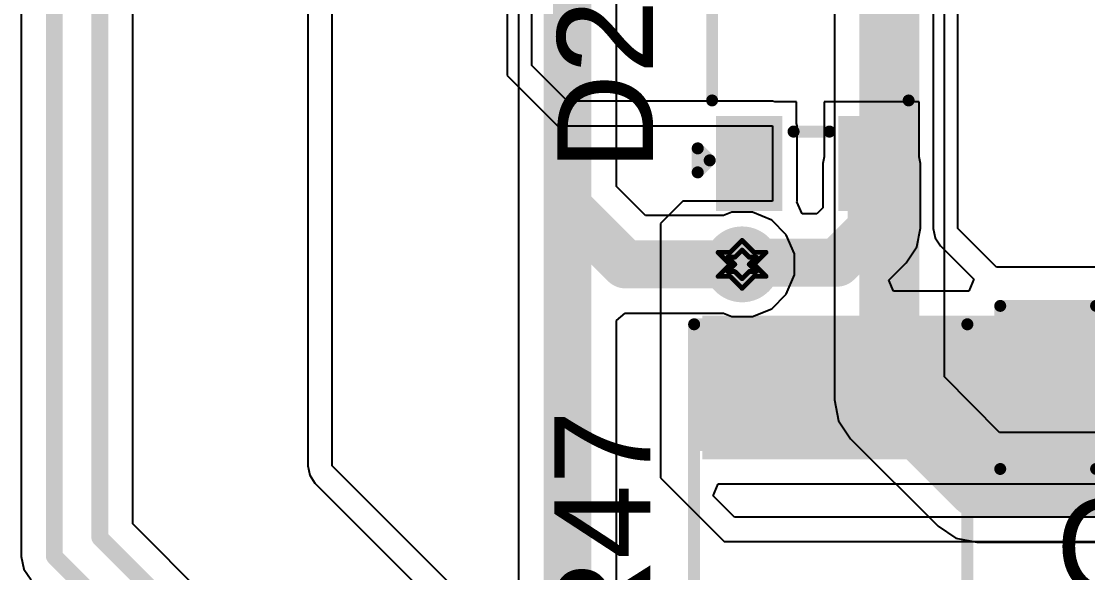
# Model space of a CAD drawing. Header units: inches. Extents: x -18 to 237, y -41 to 211.
# Drawn here: x 13.11 to 24.42, y 83.86 to 89.7 of the extents above; entities that cross this region are included whole.
import ezdxf

# ---------------------------------------------------------------- set-up
doc = ezdxf.new("R2010")
doc.units = ezdxf.units.IN
for name, color, linetype in [('Bottom Layer', 5, 'Continuous'), ('Bottom Solder', 6, 'Continuous'), ('Drill Drawing', 1, 'Continuous'), ('Top Layer', 1, 'Continuous'), ('Top Overlay', 2, 'Continuous'), ('Top Paste', 8, 'Continuous'), ('Top Solder', 216, 'Continuous'), ('Via Holes', 16, 'Continuous')]:
    doc.layers.add(name, color=color, linetype=linetype)
doc.styles.add('Arial', font='', dxfattribs={"height": 0.2})
doc.styles.get('Arial').set_extended_font_data('Arial')

# ---------------------------------------------------------------- blocks, each defined once
blk = doc.blocks.new('R___1210_9')
at = {"layer": 'Top Layer'}
for points in [[(-2.06, 1.36), (-0.92, 1.36), (-0.92, -1.36), (-2.06, -1.36)], [(0.92, 1.36), (2.06, 1.36), (2.06, -1.36), (0.92, -1.36)]]:
    blk.add_hatch(color=1, dxfattribs=at).paths.add_polyline_path(points)
at = {"layer": 'Top Paste'}
for points in [[(-2.06, 1.36), (-0.92, 1.36), (-0.92, -1.36), (-2.06, -1.36)], [(0.92, 1.36), (2.06, 1.36), (2.06, -1.36), (0.92, -1.36)]]:
    blk.add_hatch(color=8, dxfattribs=at).paths.add_polyline_path(points)
at = {"layer": 'Top Solder'}
for points in [[(-2.162, 1.462), (-0.818, 1.462), (-0.818, -1.462), (-2.162, -1.462)], [(0.818, 1.462), (2.162, 1.462), (2.162, -1.462), (0.818, -1.462)]]:
    blk.add_hatch(color=216, dxfattribs=at).paths.add_polyline_path(points)
at = {"layer": 'Top Overlay'}
for points in [[(2.159, 1.448, 0.127, 0.127, 0), (-2.159, 1.448, 0.127, 0.127, 0)], [(-2.159, -1.448, 0.127, 0.127, 0), (-2.159, 1.448, 0.127, 0.127, 0)], [(2.159, -1.448, 0.127, 0.127, 0), (2.159, 1.448, 0.127, 0.127, 0)], [(2.159, -1.448, 0.127, 0.127, 0), (-2.159, -1.448, 0.127, 0.127, 0)]]:
    blk.add_lwpolyline(points, format="xyseb", dxfattribs=at)
for points in [[(-2.191, 1.448, 0.0635, 0.0635, 1), (-2.127, 1.448, 0.0635, 0.0635, 1)], [(-2.191, 1.448, 0.0635, 0.0635, 1), (-2.127, 1.448, 0.0635, 0.0635, 1)], [(2.127, 1.448, 0.0635, 0.0635, 1), (2.191, 1.448, 0.0635, 0.0635, 1)], [(2.127, 1.448, 0.0635, 0.0635, 1), (2.191, 1.448, 0.0635, 0.0635, 1)], [(-2.191, -1.448, 0.0635, 0.0635, 1), (-2.127, -1.448, 0.0635, 0.0635, 1)], [(-2.191, -1.448, 0.0635, 0.0635, 1), (-2.127, -1.448, 0.0635, 0.0635, 1)], [(2.127, -1.448, 0.0635, 0.0635, 1), (2.191, -1.448, 0.0635, 0.0635, 1)], [(2.127, -1.448, 0.0635, 0.0635, 1), (2.191, -1.448, 0.0635, 0.0635, 1)]]:
    blk.add_lwpolyline(points, format="xyseb", close=True, dxfattribs=at)
blk = doc.blocks.new('SOT_323_119')
at = {"layer": 'Top Layer'}
for points in [[(-0.25, 1.5), (0.25, 1.5), (0.25, 0.7), (-0.25, 0.7)], [(-0.9, -0.7), (-0.4, -0.7), (-0.4, -1.5), (-0.9, -1.5)], [(0.9, -1.5), (0.4, -1.5), (0.4, -0.7), (0.9, -0.7)]]:
    blk.add_hatch(color=1, dxfattribs=at).paths.add_polyline_path(points)
at = {"layer": 'Top Paste'}
for points in [[(-0.25, 1.5), (0.25, 1.5), (0.25, 0.7), (-0.25, 0.7)], [(-0.9, -0.7), (-0.4, -0.7), (-0.4, -1.5), (-0.9, -1.5)], [(0.9, -1.5), (0.4, -1.5), (0.4, -0.7), (0.9, -0.7)]]:
    blk.add_hatch(color=8, dxfattribs=at).paths.add_polyline_path(points)
at = {"layer": 'Top Solder'}
for points in [[(-0.352, 1.602), (0.352, 1.602), (0.352, 0.598), (-0.352, 0.598)], [(-1.002, -0.598), (-0.298, -0.598), (-0.298, -1.602), (-1.002, -1.602)], [(1.002, -1.602), (0.298, -1.602), (0.298, -0.598), (1.002, -0.598)]]:
    blk.add_hatch(color=216, dxfattribs=at).paths.add_polyline_path(points)
at = {"layer": 'Top Overlay'}
for points in [[(-1.073, 0.635, 0.0635, 0.0635, 1), (-1.01, 0.635, 0.0635, 0.0635, 1)], [(-1.073, 0.635, 0.0635, 0.0635, 1), (-1.01, 0.635, 0.0635, 0.0635, 1)], [(-0.464, 0.635, 0.0635, 0.0635, 1), (-0.4, 0.635, 0.0635, 0.0635, 1)], [(0.4, 0.635, 0.0635, 0.0635, 1), (0.464, 0.635, 0.0635, 0.0635, 1)], [(1.01, 0.635, 0.0635, 0.0635, 1), (1.073, 0.635, 0.0635, 0.0635, 1)], [(1.01, 0.635, 0.0635, 0.0635, 1), (1.073, 0.635, 0.0635, 0.0635, 1)], [(-1.073, -0.432, 0.0635, 0.0635, 1), (-1.01, -0.432, 0.0635, 0.0635, 1)], [(1.01, -0.432, 0.0635, 0.0635, 1), (1.073, -0.432, 0.0635, 0.0635, 1)], [(-0.21, -0.762, 0.0635, 0.0635, 1), (-0.146, -0.762, 0.0635, 0.0635, 1)], [(0.171, -0.762, 0.0635, 0.0635, 1), (0.235, -0.762, 0.0635, 0.0635, 1)], [(-1.226, -0.94, 0.0635, 0.0635, 1), (-1.162, -0.94, 0.0635, 0.0635, 1)], [(-1.226, -0.94, 0.0635, 0.0635, 1), (-1.162, -0.94, 0.0635, 0.0635, 1)], [(-1.099, -1.067, 0.0635, 0.0635, 1), (-1.035, -1.067, 0.0635, 0.0635, 1)], [(-1.099, -1.067, 0.0635, 0.0635, 1), (-1.035, -1.067, 0.0635, 0.0635, 1)], [(-1.226, -1.194, 0.0635, 0.0635, 1), (-1.162, -1.194, 0.0635, 0.0635, 1)], [(-1.226, -1.194, 0.0635, 0.0635, 1), (-1.162, -1.194, 0.0635, 0.0635, 1)]]:
    blk.add_lwpolyline(points, format="xyseb", close=True, dxfattribs=at)
for points in [[(-1.041, -0.432, 0.127, 0.127, 0), (-1.041, 0.635, 0.127, 0.127, 0)], [(-1.041, 0.635, 0.127, 0.127, 0), (-0.432, 0.635, 0.127, 0.127, 0)], [(0.432, 0.635, 0.127, 0.127, 0), (1.041, 0.635, 0.127, 0.127, 0)], [(1.041, -0.432, 0.127, 0.127, 0), (1.041, 0.635, 0.127, 0.127, 0)], [(-0.178, -0.762, 0.127, 0.127, 0), (0.203, -0.762, 0.127, 0.127, 0)], [(-1.194, -1.194, 0.127, 0.127, 0), (-1.194, -0.94, 0.127, 0.127, 0)], [(-1.194, -0.94, 0.127, 0.127, 0), (-1.067, -1.067, 0.127, 0.127, 0)], [(-1.194, -1.194, 0.127, 0.127, 0), (-1.067, -1.067, 0.127, 0.127, 0)]]:
    blk.add_lwpolyline(points, format="xyseb", dxfattribs=at)
blk = doc.blocks.new('C___0805_157')
at = {"layer": 'Top Layer'}
for points in [[(-1.524, 0.762), (-0.508, 0.762), (-0.508, -0.762), (-1.524, -0.762)], [(0.508, 0.762), (1.524, 0.762), (1.524, -0.762), (0.508, -0.762)]]:
    blk.add_hatch(color=1, dxfattribs=at).paths.add_polyline_path(points)
at = {"layer": 'Top Paste'}
for points in [[(-1.524, 0.762), (-0.508, 0.762), (-0.508, -0.762), (-1.524, -0.762)], [(0.508, 0.762), (1.524, 0.762), (1.524, -0.762), (0.508, -0.762)]]:
    blk.add_hatch(color=8, dxfattribs=at).paths.add_polyline_path(points)
at = {"layer": 'Top Solder'}
for points in [[(-1.594, 0.832), (-0.438, 0.832), (-0.438, -0.832), (-1.594, -0.832)], [(0.438, 0.832), (1.594, 0.832), (1.594, -0.832), (0.438, -0.832)]]:
    blk.add_hatch(color=216, dxfattribs=at).paths.add_polyline_path(points)
at = {"layer": 'Top Overlay'}
for points in [[(-1.626, 0.864, 0.127, 0.127, 0), (-1.626, -0.864, 0.127, 0.127, 0)], [(-0.61, 0.864, 0.127, 0.127, 0), (-1.626, 0.864, 0.127, 0.127, 0)], [(1.626, 0.864, 0.127, 0.127, 0), (0.61, 0.864, 0.127, 0.127, 0)], [(1.626, 0.864, 0.127, 0.127, 0), (1.626, -0.864, 0.127, 0.127, 0)], [(-0.61, -0.864, 0.127, 0.127, 0), (-1.626, -0.864, 0.127, 0.127, 0)], [(1.626, -0.864, 0.127, 0.127, 0), (0.61, -0.864, 0.127, 0.127, 0)]]:
    blk.add_lwpolyline(points, format="xyseb", dxfattribs=at)
for points in [[(-1.657, 0.864, 0.0635, 0.0635, 1), (-1.594, 0.864, 0.0635, 0.0635, 1)], [(-1.657, 0.864, 0.0635, 0.0635, 1), (-1.594, 0.864, 0.0635, 0.0635, 1)], [(-0.641, 0.864, 0.0635, 0.0635, 1), (-0.578, 0.864, 0.0635, 0.0635, 1)], [(0.578, 0.864, 0.0635, 0.0635, 1), (0.641, 0.864, 0.0635, 0.0635, 1)], [(1.594, 0.864, 0.0635, 0.0635, 1), (1.657, 0.864, 0.0635, 0.0635, 1)], [(1.594, 0.864, 0.0635, 0.0635, 1), (1.657, 0.864, 0.0635, 0.0635, 1)], [(-1.657, -0.864, 0.0635, 0.0635, 1), (-1.594, -0.864, 0.0635, 0.0635, 1)], [(-1.657, -0.864, 0.0635, 0.0635, 1), (-1.594, -0.864, 0.0635, 0.0635, 1)], [(-0.641, -0.864, 0.0635, 0.0635, 1), (-0.578, -0.864, 0.0635, 0.0635, 1)], [(0.578, -0.864, 0.0635, 0.0635, 1), (0.641, -0.864, 0.0635, 0.0635, 1)], [(1.594, -0.864, 0.0635, 0.0635, 1), (1.657, -0.864, 0.0635, 0.0635, 1)], [(1.594, -0.864, 0.0635, 0.0635, 1), (1.657, -0.864, 0.0635, 0.0635, 1)]]:
    blk.add_lwpolyline(points, format="xyseb", close=True, dxfattribs=at)

msp = doc.modelspace()

# ---------------------------------------------------------------- hatches: boundary and pattern name
at = {"layer": 'Bottom Layer'}
h = msp.add_hatch(color=5, dxfattribs=at)
edge = h.paths.add_edge_path()
edge.add_arc((20.752, 87.125), 0.3, 0, 360)
at = {"layer": 'Bottom Solder'}
h = msp.add_hatch(color=6, dxfattribs=at)
edge = h.paths.add_edge_path()
edge.add_arc((20.752, 87.125), 0.402, 0, 360)
at = {"layer": 'Top Layer'}
h = msp.add_hatch(color=1, dxfattribs=at)
edge = h.paths.add_edge_path()
edge.add_arc((20.752, 87.125), 0.3, 0, 360)
msp.add_hatch(color=1, dxfattribs=at).paths.add_polyline_path([(20.332, 85.059), (24.606, 85.059), (24.606, 86.583), (20.332, 86.583)])
at = {"layer": 'Top Solder'}
h = msp.add_hatch(color=216, dxfattribs=at)
edge = h.paths.add_edge_path()
edge.add_arc((20.752, 87.125), 0.402, 0, 360)
at = {"layer": 'Via Holes'}
h = msp.add_hatch(color=7, dxfattribs=at)
edge = h.paths.add_edge_path()
edge.add_arc((20.752, 87.125), 0.15, 0, 360)

# ---------------------------------------------------------------- linework, layer by layer
at = {"layer": 'Bottom Layer'}
for p, q in [((18.384, 102.725), (18.384, 87.736)), ((21.731, 93.894), (21.731, 85.69)), ((22.896, 85.932), (22.896, 92.36)), ((19.42, 87.951), (19.42, 90.226)), ((19.728, 87.643), (19.42, 87.951)), ((18.384, 87.736), (18.384, 76.752)), ((20.555, 87.643), (19.728, 87.643)), ((20.642, 87.679), (20.555, 87.643)), ((20.862, 87.679), (20.642, 87.679)), ((21.066, 87.595), (20.862, 87.679)), ((21.221, 87.439), (21.066, 87.595)), ((21.306, 87.235), (21.221, 87.439)), ((21.306, 87.015), (21.306, 87.235)), ((21.221, 86.811), (21.306, 87.015)), ((21.066, 86.655), (21.221, 86.811)), ((19.42, 86.531), (19.513, 86.607)), ((19.513, 86.607), (20.555, 86.607)), ((20.555, 86.607), (20.642, 86.571)), ((20.862, 86.571), (21.066, 86.655)), ((19.42, 76.538), (19.42, 86.531)), ((20.642, 86.571), (20.862, 86.571)), ((23.482, 85.345), (22.896, 85.932)), ((21.731, 85.69), (21.775, 85.467)), ((21.775, 85.467), (21.901, 85.278)), ((25.472, 85.345), (23.482, 85.345)), ((21.901, 85.278), (22.829, 84.351)), ((22.829, 84.351), (23.018, 84.224)), ((23.018, 84.224), (23.241, 84.18)), ((23.241, 84.18), (26.187, 84.18))]:
    msp.add_line(p, q, dxfattribs=at)
for points in [[(18.902, 87.736, 0.508, 0.508, 0), (18.902, 102.725, 0.508, 0.508, 0)], [(22.313, 85.69, 0.635, 0.635, 0), (22.313, 93.894, 0.635, 0.635, 0)], [(18.902, 87.736, 0.508, 0.508, 0), (19.513, 87.125, 0.508, 0.508, 0)], [(18.902, 76.538, 0.508, 0.508, 0), (18.902, 87.736, 0.508, 0.508, 0)], [(19.513, 87.125, 0.508, 0.508, 0), (20.752, 87.125, 0.508, 0.508, 0)], [(22.313, 85.69, 0.635, 0.635, 0), (23.241, 84.763, 0.635, 0.635, 0)], [(23.241, 84.763, 0.635, 0.635, 0), (26.187, 84.763, 0.635, 0.635, 0)]]:
    msp.add_lwpolyline(points, format="xyseb", dxfattribs=at)
for points in [[(18.775, 87.736, 0.254, 0.254, 1), (19.029, 87.736, 0.254, 0.254, 1)], [(18.775, 87.736, 0.254, 0.254, 1), (19.029, 87.736, 0.254, 0.254, 1)], [(18.775, 87.736, 0.254, 0.254, 1), (19.029, 87.736, 0.254, 0.254, 1)], [(19.386, 87.125, 0.254, 0.254, 1), (19.64, 87.125, 0.254, 0.254, 1)], [(19.386, 87.125, 0.254, 0.254, 1), (19.64, 87.125, 0.254, 0.254, 1)], [(20.625, 87.125, 0.254, 0.254, 1), (20.879, 87.125, 0.254, 0.254, 1)], [(22.155, 85.69, 0.318, 0.318, 1), (22.472, 85.69, 0.318, 0.318, 1)], [(22.155, 85.69, 0.318, 0.318, 1), (22.472, 85.69, 0.318, 0.318, 1)], [(23.082, 84.763, 0.318, 0.318, 1), (23.4, 84.763, 0.318, 0.318, 1)], [(23.082, 84.763, 0.318, 0.318, 1), (23.4, 84.763, 0.318, 0.318, 1)]]:
    msp.add_lwpolyline(points, format="xyseb", close=True, dxfattribs=at)
at = {"layer": 'Drill Drawing'}
for points in [[(20.625, 87.252, 0.0508, 0.0508, 0), (20.752, 87.379, 0.0508, 0.0508, 0)], [(20.752, 87.379, 0.0508, 0.0508, 0), (20.879, 87.252, 0.0508, 0.0508, 0)], [(20.498, 87.252, 0.0508, 0.0508, 0), (20.625, 87.125, 0.0508, 0.0508, 0)], [(20.498, 87.252, 0.0508, 0.0508, 0), (20.625, 87.252, 0.0508, 0.0508, 0)], [(20.676, 87.201, 0.0508, 0.0508, 0), (20.752, 87.277, 0.0508, 0.0508, 0)], [(20.752, 87.277, 0.0508, 0.0508, 0), (20.828, 87.201, 0.0508, 0.0508, 0)], [(20.879, 87.252, 0.0508, 0.0508, 0), (21.006, 87.252, 0.0508, 0.0508, 0)], [(20.879, 87.125, 0.0508, 0.0508, 0), (21.006, 87.252, 0.0508, 0.0508, 0)], [(20.498, 86.998, 0.0508, 0.0508, 0), (20.625, 87.125, 0.0508, 0.0508, 0)], [(20.599, 87.201, 0.0508, 0.0508, 0), (20.676, 87.125, 0.0508, 0.0508, 0)], [(20.599, 87.201, 0.0508, 0.0508, 0), (20.676, 87.201, 0.0508, 0.0508, 0)], [(20.599, 87.049, 0.0508, 0.0508, 0), (20.676, 87.125, 0.0508, 0.0508, 0)], [(20.828, 87.201, 0.0508, 0.0508, 0), (20.904, 87.201, 0.0508, 0.0508, 0)], [(20.828, 87.125, 0.0508, 0.0508, 0), (20.904, 87.201, 0.0508, 0.0508, 0)], [(20.828, 87.125, 0.0508, 0.0508, 0), (20.904, 87.049, 0.0508, 0.0508, 0)], [(20.879, 87.125, 0.0508, 0.0508, 0), (21.006, 86.998, 0.0508, 0.0508, 0)], [(20.599, 87.049, 0.0508, 0.0508, 0), (20.676, 87.049, 0.0508, 0.0508, 0)], [(20.676, 87.049, 0.0508, 0.0508, 0), (20.752, 86.973, 0.0508, 0.0508, 0)], [(20.752, 86.973, 0.0508, 0.0508, 0), (20.828, 87.049, 0.0508, 0.0508, 0)], [(20.828, 87.049, 0.0508, 0.0508, 0), (20.904, 87.049, 0.0508, 0.0508, 0)], [(20.498, 86.998, 0.0508, 0.0508, 0), (20.625, 86.998, 0.0508, 0.0508, 0)], [(20.625, 86.998, 0.0508, 0.0508, 0), (20.752, 86.871, 0.0508, 0.0508, 0)], [(20.752, 86.871, 0.0508, 0.0508, 0), (20.879, 86.998, 0.0508, 0.0508, 0)], [(20.879, 86.998, 0.0508, 0.0508, 0), (21.006, 86.998, 0.0508, 0.0508, 0)]]:
    msp.add_lwpolyline(points, format="xyseb", dxfattribs=at)
for points in [[(20.739, 87.379, 0.0254, 0.0254, 1), (20.765, 87.379, 0.0254, 0.0254, 1)], [(20.739, 87.379, 0.0254, 0.0254, 1), (20.765, 87.379, 0.0254, 0.0254, 1)], [(20.485, 87.252, 0.0254, 0.0254, 1), (20.511, 87.252, 0.0254, 0.0254, 1)], [(20.485, 87.252, 0.0254, 0.0254, 1), (20.511, 87.252, 0.0254, 0.0254, 1)], [(20.612, 87.252, 0.0254, 0.0254, 1), (20.638, 87.252, 0.0254, 0.0254, 1)], [(20.612, 87.252, 0.0254, 0.0254, 1), (20.638, 87.252, 0.0254, 0.0254, 1)], [(20.739, 87.277, 0.0254, 0.0254, 1), (20.765, 87.277, 0.0254, 0.0254, 1)], [(20.739, 87.277, 0.0254, 0.0254, 1), (20.765, 87.277, 0.0254, 0.0254, 1)], [(20.866, 87.252, 0.0254, 0.0254, 1), (20.892, 87.252, 0.0254, 0.0254, 1)], [(20.866, 87.252, 0.0254, 0.0254, 1), (20.892, 87.252, 0.0254, 0.0254, 1)], [(20.993, 87.252, 0.0254, 0.0254, 1), (21.019, 87.252, 0.0254, 0.0254, 1)], [(20.993, 87.252, 0.0254, 0.0254, 1), (21.019, 87.252, 0.0254, 0.0254, 1)], [(20.587, 87.201, 0.0254, 0.0254, 1), (20.612, 87.201, 0.0254, 0.0254, 1)], [(20.587, 87.201, 0.0254, 0.0254, 1), (20.612, 87.201, 0.0254, 0.0254, 1)], [(20.612, 87.125, 0.0254, 0.0254, 1), (20.638, 87.125, 0.0254, 0.0254, 1)], [(20.612, 87.125, 0.0254, 0.0254, 1), (20.638, 87.125, 0.0254, 0.0254, 1)], [(20.663, 87.201, 0.0254, 0.0254, 1), (20.688, 87.201, 0.0254, 0.0254, 1)], [(20.663, 87.201, 0.0254, 0.0254, 1), (20.688, 87.201, 0.0254, 0.0254, 1)], [(20.663, 87.125, 0.0254, 0.0254, 1), (20.688, 87.125, 0.0254, 0.0254, 1)], [(20.663, 87.125, 0.0254, 0.0254, 1), (20.688, 87.125, 0.0254, 0.0254, 1)], [(20.815, 87.201, 0.0254, 0.0254, 1), (20.841, 87.201, 0.0254, 0.0254, 1)], [(20.815, 87.201, 0.0254, 0.0254, 1), (20.841, 87.201, 0.0254, 0.0254, 1)], [(20.815, 87.125, 0.0254, 0.0254, 1), (20.841, 87.125, 0.0254, 0.0254, 1)], [(20.815, 87.125, 0.0254, 0.0254, 1), (20.841, 87.125, 0.0254, 0.0254, 1)], [(20.866, 87.125, 0.0254, 0.0254, 1), (20.892, 87.125, 0.0254, 0.0254, 1)], [(20.866, 87.125, 0.0254, 0.0254, 1), (20.892, 87.125, 0.0254, 0.0254, 1)], [(20.892, 87.201, 0.0254, 0.0254, 1), (20.917, 87.201, 0.0254, 0.0254, 1)], [(20.892, 87.201, 0.0254, 0.0254, 1), (20.917, 87.201, 0.0254, 0.0254, 1)], [(20.587, 87.049, 0.0254, 0.0254, 1), (20.612, 87.049, 0.0254, 0.0254, 1)], [(20.587, 87.049, 0.0254, 0.0254, 1), (20.612, 87.049, 0.0254, 0.0254, 1)], [(20.663, 87.049, 0.0254, 0.0254, 1), (20.688, 87.049, 0.0254, 0.0254, 1)], [(20.663, 87.049, 0.0254, 0.0254, 1), (20.688, 87.049, 0.0254, 0.0254, 1)], [(20.815, 87.049, 0.0254, 0.0254, 1), (20.841, 87.049, 0.0254, 0.0254, 1)], [(20.815, 87.049, 0.0254, 0.0254, 1), (20.841, 87.049, 0.0254, 0.0254, 1)], [(20.892, 87.049, 0.0254, 0.0254, 1), (20.917, 87.049, 0.0254, 0.0254, 1)], [(20.892, 87.049, 0.0254, 0.0254, 1), (20.917, 87.049, 0.0254, 0.0254, 1)], [(20.485, 86.998, 0.0254, 0.0254, 1), (20.511, 86.998, 0.0254, 0.0254, 1)], [(20.485, 86.998, 0.0254, 0.0254, 1), (20.511, 86.998, 0.0254, 0.0254, 1)], [(20.612, 86.998, 0.0254, 0.0254, 1), (20.638, 86.998, 0.0254, 0.0254, 1)], [(20.612, 86.998, 0.0254, 0.0254, 1), (20.638, 86.998, 0.0254, 0.0254, 1)], [(20.739, 86.973, 0.0254, 0.0254, 1), (20.765, 86.973, 0.0254, 0.0254, 1)], [(20.739, 86.973, 0.0254, 0.0254, 1), (20.765, 86.973, 0.0254, 0.0254, 1)], [(20.866, 86.998, 0.0254, 0.0254, 1), (20.892, 86.998, 0.0254, 0.0254, 1)], [(20.866, 86.998, 0.0254, 0.0254, 1), (20.892, 86.998, 0.0254, 0.0254, 1)], [(20.993, 86.998, 0.0254, 0.0254, 1), (21.019, 86.998, 0.0254, 0.0254, 1)], [(20.993, 86.998, 0.0254, 0.0254, 1), (21.019, 86.998, 0.0254, 0.0254, 1)], [(20.739, 86.871, 0.0254, 0.0254, 1), (20.765, 86.871, 0.0254, 0.0254, 1)], [(20.739, 86.871, 0.0254, 0.0254, 1), (20.765, 86.871, 0.0254, 0.0254, 1)]]:
    msp.add_lwpolyline(points, format="xyseb", close=True, dxfattribs=at)
at = {"layer": 'Top Layer'}
for p, q in [((18.263, 97.564), (18.263, 89.127)), ((18.522, 89.234), (18.522, 97.564)), ((16.408, 84.991), (16.408, 96.677)), ((16.149, 96.57), (16.149, 84.991)), ((14.294, 84.374), (14.294, 94.457)), ((22.779, 90.889), (22.779, 87.506)), ((23.038, 87.506), (23.038, 90.889)), ((13.112, 90.3), (13.112, 89.572)), ((13.112, 89.572), (13.112, 84.03)), ((18.903, 88.853), (18.522, 89.234)), ((18.263, 89.127), (18.796, 88.594)), ((19.715, 88.853), (18.903, 88.853)), ((19.888, 88.853), (19.715, 88.853)), ((21.076, 88.853), (19.888, 88.853)), ((21.101, 88.848), (21.076, 88.853)), ((21.33, 88.848), (21.101, 88.848)), ((21.33, 88.619), (21.33, 88.848)), ((22.63, 88.848), (21.622, 88.848)), ((21.622, 88.848), (21.622, 88.264)), ((22.63, 88.264), (22.63, 88.848)), ((21.335, 88.594), (21.33, 88.619)), ((18.796, 88.594), (19.715, 88.594)), ((19.715, 88.594), (19.888, 88.594)), ((19.888, 88.594), (21.076, 88.594)), ((21.076, 88.594), (21.076, 87.794)), ((21.335, 87.794), (21.335, 88.594)), ((21.622, 88.264), (21.608, 88.194)), ((21.608, 88.194), (21.608, 87.724)), ((22.644, 88.194), (22.63, 88.264)), ((22.644, 87.509), (22.644, 88.194)), ((20.125, 87.794), (19.888, 87.557)), ((21.076, 87.794), (20.125, 87.794)), ((21.334, 87.788), (21.335, 87.794)), ((21.389, 87.661), (21.334, 87.788)), ((21.608, 87.724), (21.545, 87.661)), ((21.545, 87.661), (21.389, 87.661)), ((19.888, 87.557), (19.888, 86.729)), ((22.605, 87.311), (22.644, 87.509)), ((22.779, 87.506), (22.799, 87.407)), ((23.448, 87.096), (23.038, 87.506)), ((22.799, 87.407), (22.855, 87.323)), ((22.493, 87.143), (22.605, 87.311)), ((22.855, 87.323), (23.209, 86.969)), ((22.309, 86.959), (22.493, 87.143)), ((27.223, 87.096), (23.448, 87.096)), ((22.358, 86.842), (22.309, 86.959)), ((23.209, 86.969), (23.156, 86.842)), ((23.156, 86.842), (22.358, 86.842)), ((19.888, 86.729), (19.888, 84.864)), ((16.149, 84.991), (16.169, 84.892)), ((16.169, 84.892), (16.225, 84.808)), ((19.271, 82.129), (16.408, 84.991)), ((16.225, 84.808), (19.088, 81.946)), ((19.888, 84.864), (20.564, 84.189)), ((20.446, 84.673), (20.498, 84.8)), ((20.498, 84.8), (24.606, 84.8)), ((20.671, 84.448), (20.446, 84.673)), ((25.354, 84.448), (20.671, 84.448)), ((16.909, 81.76), (14.294, 84.374)), ((20.564, 84.189), (26.877, 84.189)), ((13.112, 84.03), (13.139, 83.896)), ((13.139, 83.896), (13.215, 83.782))]:
    msp.add_line(p, q, dxfattribs=at)
for points in [[(13.945, 84.229, 0.178, 0.178, 0), (13.945, 94.457, 0.178, 0.178, 0)], [(13.462, 89.572, 0.178, 0.178, 0), (13.462, 90.585, 0.178, 0.178, 0)], [(13.462, 84.03, 0.178, 0.178, 0), (13.462, 89.572, 0.178, 0.178, 0)], [(22.126, 87.509, 0.508, 0.508, 0), (22.126, 88.194, 0.508, 0.508, 0)], [(21.76, 87.143, 0.508, 0.508, 0), (22.126, 87.509, 0.508, 0.508, 0)], [(20.752, 87.125, 0.508, 0.508, 0), (20.769, 87.143, 0.508, 0.508, 0)], [(20.769, 87.143, 0.508, 0.508, 0), (21.76, 87.143, 0.508, 0.508, 0)], [(13.945, 84.229, 0.178, 0.178, 0), (16.764, 81.41, 0.178, 0.178, 0)], [(13.462, 84.03, 0.178, 0.178, 0), (16.564, 80.927, 0.178, 0.178, 0)]]:
    msp.add_lwpolyline(points, format="xyseb", dxfattribs=at)
for points in [[(13.418, 89.572, 0.0889, 0.0889, 1), (13.506, 89.572, 0.0889, 0.0889, 1)], [(13.418, 89.572, 0.0889, 0.0889, 1), (13.506, 89.572, 0.0889, 0.0889, 1)], [(21.999, 88.194, 0.254, 0.254, 1), (22.253, 88.194, 0.254, 0.254, 1)], [(21.999, 87.509, 0.254, 0.254, 1), (22.253, 87.509, 0.254, 0.254, 1)], [(21.999, 87.509, 0.254, 0.254, 1), (22.253, 87.509, 0.254, 0.254, 1)], [(20.625, 87.125, 0.254, 0.254, 1), (20.879, 87.125, 0.254, 0.254, 1)], [(20.642, 87.143, 0.254, 0.254, 1), (20.896, 87.143, 0.254, 0.254, 1)], [(20.642, 87.143, 0.254, 0.254, 1), (20.896, 87.143, 0.254, 0.254, 1)], [(21.633, 87.143, 0.254, 0.254, 1), (21.887, 87.143, 0.254, 0.254, 1)], [(21.633, 87.143, 0.254, 0.254, 1), (21.887, 87.143, 0.254, 0.254, 1)], [(13.9, 84.229, 0.0889, 0.0889, 1), (13.989, 84.229, 0.0889, 0.0889, 1)], [(13.9, 84.229, 0.0889, 0.0889, 1), (13.989, 84.229, 0.0889, 0.0889, 1)], [(13.418, 84.03, 0.0889, 0.0889, 1), (13.506, 84.03, 0.0889, 0.0889, 1)], [(13.418, 84.03, 0.0889, 0.0889, 1), (13.506, 84.03, 0.0889, 0.0889, 1)]]:
    msp.add_lwpolyline(points, format="xyseb", close=True, dxfattribs=at)

# ---------------------------------------------------------------- block references
msp.add_blockref('SOT_323_119', (21.476, 89.294))
for name, p, rotation in [('C___0805_157', (25.114, 85.821), 180), ('R___1210_9', (21.692, 84.331), 270)]:
    msp.add_blockref(name, p, dxfattribs=dict(rotation=rotation))

# ---------------------------------------------------------------- texts
at = {"layer": 'Top Overlay', "style": 'Arial'}
for s, p in [('D2', (19.809, 88.118)), ('R47', (19.779, 82.977))]:
    msp.add_text(s, height=1.016, rotation=90, dxfattribs=at).set_placement(p)
msp.add_text('C6', height=1.016, dxfattribs=at).set_placement((24.076, 83.626))

doc.saveas('drawing.dxf')
